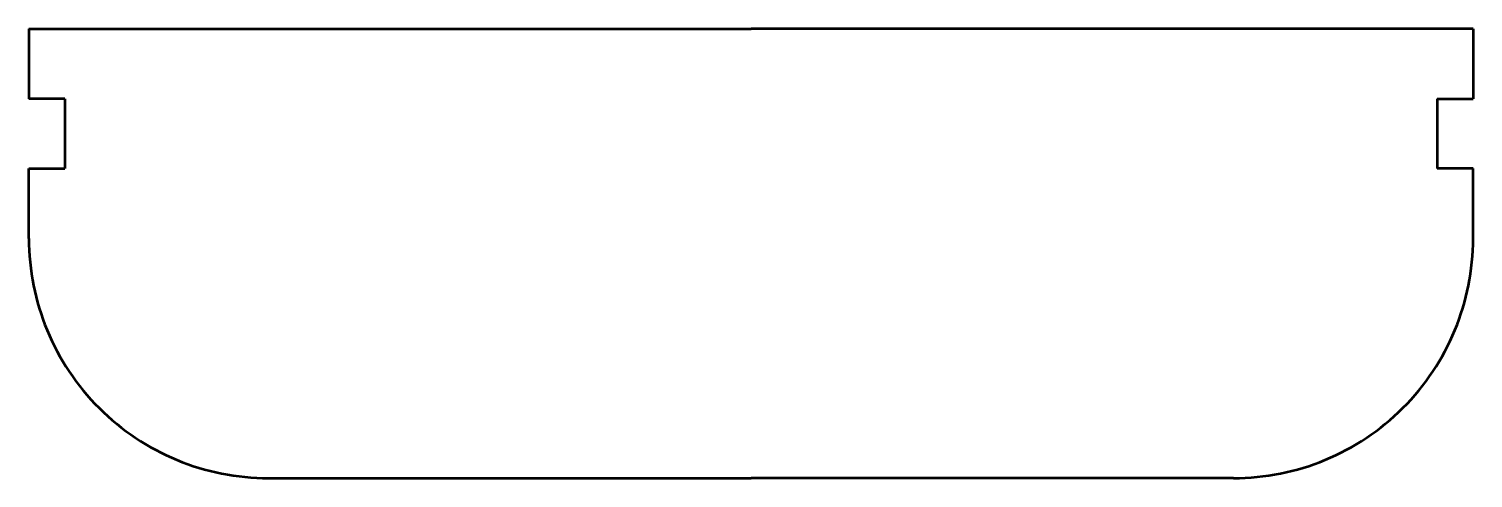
# Model space of a CAD drawing. Extents: x 29 to 270, y 64 to 139.
import ezdxf

# ---------------------------------------------------------------- set-up
doc = ezdxf.new("R2010")
doc.units = 0

msp = doc.modelspace()

# ---------------------------------------------------------------- linework, layer by layer
at = {"color": 7, "lineweight": 50, "ltscale": 0.291667}
for p, q in [((28.558105, 139.35524), (28.558105, 127.688576)), ((269.558105, 139.35524), (269.558105, 127.688576)), ((34.558105, 127.688576), (34.558105, 116.021904)), ((263.558105, 127.688576), (263.558105, 116.021904)), ((28.558105, 104.35524), (28.558105, 116.021904)), ((269.558105, 104.35524), (269.558105, 116.021904))]:
    msp.add_line(p, q, dxfattribs=at)
at = {"color": 7, "lineweight": 50}
for p, q in [((28.558105, 139.35524), (149.058105, 139.35524)), ((269.558105, 139.35524), (149.058105, 139.35524)), ((68.558105, 64.35524), (149.058105, 64.35524)), ((229.558105, 64.35524), (149.058105, 64.35524))]:
    msp.add_line(p, q, dxfattribs=at)
at = {"color": 7, "lineweight": 50, "ltscale": 0.15}
for p, q in [((34.558105, 127.688576), (28.558105, 127.688576)), ((263.558105, 127.688576), (269.558105, 127.688576)), ((28.558105, 116.021904), (34.558105, 116.021904)), ((269.558105, 116.021904), (263.558105, 116.021904))]:
    msp.add_line(p, q, dxfattribs=at)
at = {"color": 7, "lineweight": 50}
for centre, start, end in [((68.558105, 104.35524), 179.999995, 269.999997), ((229.558105, 104.35524), 269.999997, 0)]:
    msp.add_arc(centre, 40, start, end, dxfattribs=at)

doc.saveas('drawing.dxf')
